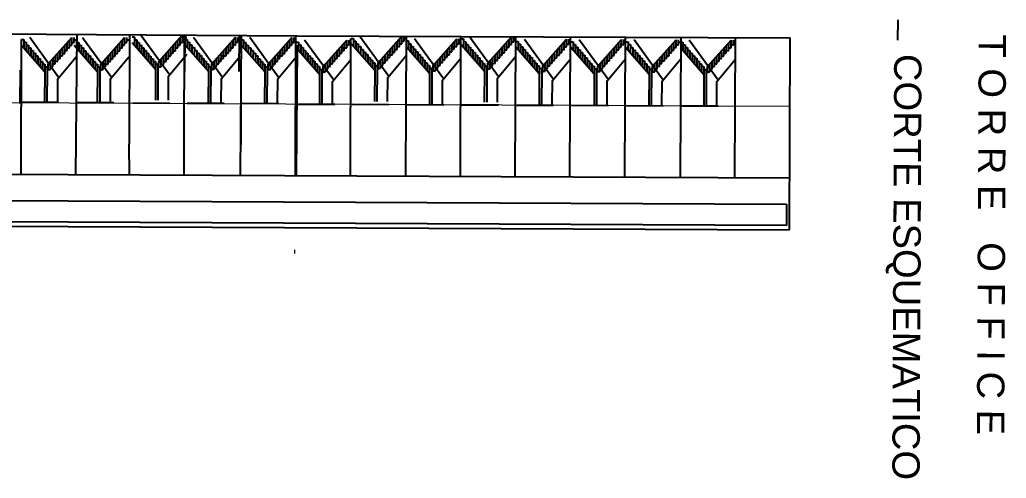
# Model space of a CAD drawing. Header units: metres. Extents: x 322294 to 7190115, y 7390841 to 10157759.
# Drawn here: x 323724.2 to 323940.8, y 7390954.6 to 7391055.3 of the extents above; entities that cross this region are included whole.
import ezdxf

# ---------------------------------------------------------------- set-up
doc = ezdxf.new("R2010")
doc.units = ezdxf.units.M
doc.layers.add('linagrossa', color=7, linetype='Continuous', lineweight=25)
doc.layers.add('PISO', color=254, linetype='Continuous', lineweight=9)
doc.styles.get("Standard").update_dxf_attribs({"font": 'arial.ttf'})

msp = doc.modelspace()

# ---------------------------------------------------------------- linework, layer by layer
at = {"layer": 'linagrossa'}
for p, q in [((323916.941, 7391055.331), (323916.921, 7391050.872)), ((323591.04, 7391053.167), (323785.012, 7391051.794)), ((323726.42, 7391051.481), (323732.82, 7391042.671)), ((323730.467, 7391045.607), (323735.664, 7391051.439)), ((323735.651, 7391049.751), (323735.664, 7391051.439)), ((323736.171, 7391050.343), (323736.179, 7391051.437)), ((323736.557, 7391021.231), (323736.787, 7391052.152)), ((323737.989, 7391051.438), (323744.389, 7391042.628)), ((323742.037, 7391045.564), (323747.233, 7391051.396)), ((323747.221, 7391049.708), (323747.233, 7391051.396)), ((323747.74, 7391050.3), (323747.748, 7391051.394)), ((323748.292, 7391052.067), (323748.221, 7391027.996)), ((323748.866, 7391051.536), (323749.381, 7391051.535)), ((323749.381, 7391051.534), (323749.378, 7391049.761)), ((323750.725, 7391052.054), (323757.125, 7391043.244)), ((323754.773, 7391046.18), (323759.969, 7391052.012)), ((323759.437, 7391049.731), (323759.45, 7391051.429)), ((323759.957, 7391050.324), (323759.969, 7391052.012)), ((323760.321, 7391027.94), (323760.406, 7391051.977)), ((323760.428, 7391043.984), (323760.487, 7391051.994)), ((323760.476, 7391050.916), (323760.484, 7391052.009)), ((323760.48, 7391051.513), (323760.912, 7391051.511)), ((323762.337, 7391051.504), (323768.736, 7391042.694)), ((323766.384, 7391045.63), (323771.58, 7391051.462)), ((323771.568, 7391049.774), (323771.58, 7391051.462)), ((323772.088, 7391050.366), (323772.095, 7391051.46)), ((323772.354, 7391043.923), (323772.412, 7391051.933)), ((323772.692, 7391021.067), (323772.921, 7391051.884)), ((323774.702, 7391051.467), (323781.101, 7391042.657)), ((323778.749, 7391045.593), (323783.945, 7391051.425)), ((323783.933, 7391049.737), (323783.945, 7391051.425)), ((323784.452, 7391050.329), (323784.46, 7391051.423)), ((323784.705, 7391021.012), (323784.841, 7391051.794)), ((323785.012, 7391051.794), (323893.356, 7391051.316)), ((323798.849, 7391051.731), (323805.249, 7391042.921)), ((323802.897, 7391045.856), (323808.093, 7391051.688)), ((323808.081, 7391050), (323808.093, 7391051.688)), ((323808.6, 7391050.593), (323808.608, 7391051.686)), ((323808.949, 7391020.901), (323809.085, 7391051.687)), ((323820.933, 7391020.847), (323821.069, 7391051.635)), ((323822.94, 7391051.625), (323829.34, 7391042.815)), ((323826.988, 7391045.75), (323832.184, 7391051.583)), ((323832.172, 7391049.895), (323832.184, 7391051.582)), ((323832.691, 7391050.487), (323832.699, 7391051.58)), ((323832.979, 7391020.792), (323833.115, 7391051.581)), ((323844.966, 7391020.737), (323845.102, 7391051.528)), ((323857.018, 7391020.682), (323857.154, 7391051.475)), ((323869.229, 7391020.626), (323869.365, 7391051.421)), ((323881.176, 7391020.604), (323881.312, 7391051.369)), ((323724.493, 7391021.286), (323724.623, 7391050.991)), ((323724.556, 7391049.779), (323729.699, 7391043.9)), ((323724.561, 7391050.963), (323725.076, 7391050.962)), ((323725.076, 7391050.961), (323725.073, 7391049.188)), ((323725.075, 7391050.366), (323725.59, 7391050.365)), ((323725.59, 7391050.365), (323725.587, 7391048.6)), ((323725.589, 7391049.769), (323726.104, 7391049.768)), ((323726.104, 7391049.768), (323726.101, 7391048.013)), ((323726.103, 7391049.172), (323726.618, 7391049.171)), ((323726.618, 7391049.171), (323726.615, 7391047.425)), ((323734.093, 7391047.926), (323734.106, 7391049.69)), ((323734.613, 7391048.566), (323734.625, 7391050.273)), ((323735.132, 7391049.159), (323735.144, 7391050.856)), ((323735.136, 7391049.755), (323735.651, 7391049.751)), ((323735.656, 7391050.347), (323736.171, 7391050.343)), ((323736.125, 7391049.736), (323741.268, 7391043.857)), ((323736.131, 7391050.92), (323736.646, 7391050.919)), ((323736.175, 7391050.94), (323736.607, 7391050.938)), ((323736.646, 7391050.918), (323736.642, 7391049.145)), ((323736.645, 7391050.323), (323737.16, 7391050.322)), ((323737.16, 7391050.322), (323737.156, 7391048.557)), ((323737.158, 7391049.726), (323737.674, 7391049.725)), ((323737.674, 7391049.725), (323737.67, 7391047.97)), ((323745.662, 7391047.883), (323745.675, 7391049.647)), ((323746.182, 7391048.523), (323746.194, 7391050.23)), ((323746.701, 7391049.116), (323746.714, 7391050.813)), ((323746.706, 7391049.712), (323747.221, 7391049.708)), ((323747.225, 7391050.304), (323747.74, 7391050.3)), ((323747.744, 7391050.897), (323748.176, 7391050.895)), ((323748.861, 7391050.352), (323754.004, 7391044.473)), ((323749.38, 7391050.939), (323749.895, 7391050.938)), ((323749.895, 7391050.938), (323749.892, 7391049.173)), ((323749.894, 7391050.342), (323750.409, 7391050.341)), ((323750.409, 7391050.341), (323750.406, 7391048.586)), ((323750.408, 7391049.745), (323750.923, 7391049.744)), ((323750.923, 7391049.744), (323750.92, 7391047.998)), ((323757.879, 7391047.954), (323757.892, 7391049.68)), ((323758.398, 7391048.499), (323758.411, 7391050.263)), ((323758.918, 7391049.139), (323758.93, 7391050.846)), ((323758.922, 7391049.735), (323759.437, 7391049.731)), ((323759.442, 7391050.328), (323759.957, 7391050.324)), ((323759.961, 7391050.92), (323760.476, 7391050.916)), ((323760.473, 7391049.802), (323765.615, 7391043.923)), ((323760.478, 7391050.986), (323760.993, 7391050.985)), ((323760.993, 7391050.984), (323760.99, 7391049.211)), ((323760.992, 7391050.389), (323761.507, 7391050.388)), ((323761.507, 7391050.388), (323761.504, 7391048.623)), ((323761.506, 7391049.792), (323762.021, 7391049.791)), ((323762.021, 7391049.791), (323762.018, 7391048.036)), ((323762.02, 7391049.195), (323762.535, 7391049.194)), ((323762.535, 7391049.194), (323762.532, 7391047.448)), ((323770.01, 7391047.949), (323770.022, 7391049.713)), ((323770.529, 7391048.589), (323770.542, 7391050.296)), ((323770.534, 7391049.185), (323771.049, 7391049.181)), ((323771.049, 7391049.181), (323771.061, 7391050.879)), ((323771.053, 7391049.778), (323771.568, 7391049.774)), ((323771.572, 7391050.37), (323772.088, 7391050.366)), ((323772.092, 7391050.963), (323772.524, 7391050.961)), ((323772.837, 7391049.765), (323777.98, 7391043.886)), ((323772.843, 7391050.949), (323773.358, 7391050.948)), ((323773.358, 7391050.947), (323773.355, 7391049.174)), ((323773.357, 7391050.352), (323773.872, 7391050.351)), ((323773.872, 7391050.351), (323773.869, 7391048.586)), ((323773.871, 7391049.755), (323774.386, 7391049.754)), ((323774.386, 7391049.754), (323774.383, 7391047.999)), ((323782.375, 7391047.912), (323782.387, 7391049.676)), ((323782.894, 7391048.552), (323782.907, 7391050.259)), ((323783.414, 7391049.144), (323783.426, 7391050.842)), ((323783.418, 7391049.741), (323783.933, 7391049.737)), ((323783.937, 7391050.333), (323784.452, 7391050.329)), ((323784.457, 7391050.926), (323784.889, 7391050.924)), ((323784.881, 7391049.213), (323790.024, 7391043.334)), ((323784.886, 7391050.397), (323785.401, 7391050.396)), ((323785.08, 7391049.77), (323784.887, 7391021.011)), ((323785.401, 7391050.395), (323785.398, 7391048.622)), ((323785.4, 7391049.8), (323785.915, 7391049.799)), ((323785.915, 7391049.799), (323785.912, 7391048.035)), ((323785.914, 7391049.203), (323786.429, 7391049.202)), ((323786.429, 7391049.202), (323786.426, 7391047.447)), ((323786.745, 7391050.915), (323793.145, 7391042.105)), ((323790.792, 7391045.041), (323795.989, 7391050.873)), ((323794.938, 7391048), (323794.95, 7391049.707)), ((323795.457, 7391048.593), (323795.469, 7391050.29)), ((323795.461, 7391049.189), (323795.976, 7391049.185)), ((323795.976, 7391049.185), (323795.989, 7391050.873)), ((323795.981, 7391049.781), (323796.496, 7391049.778)), ((323796.496, 7391049.778), (323796.504, 7391050.871)), ((323796.5, 7391050.374), (323796.932, 7391050.372)), ((323796.837, 7391020.957), (323796.894, 7391051.213)), ((323796.985, 7391050.029), (323802.128, 7391044.149)), ((323796.99, 7391051.213), (323797.506, 7391051.212)), ((323797.506, 7391051.21), (323797.502, 7391049.437)), ((323797.504, 7391050.616), (323798.019, 7391050.615)), ((323798.019, 7391050.615), (323798.016, 7391048.85)), ((323798.018, 7391050.018), (323798.533, 7391050.017)), ((323798.533, 7391050.017), (323798.53, 7391048.262)), ((323798.532, 7391049.421), (323799.047, 7391049.42)), ((323799.047, 7391049.42), (323799.044, 7391047.675)), ((323806.003, 7391047.631), (323806.016, 7391049.357)), ((323806.522, 7391048.175), (323806.535, 7391049.94)), ((323807.042, 7391048.815), (323807.054, 7391050.523)), ((323807.046, 7391049.412), (323807.561, 7391049.408)), ((323807.561, 7391049.408), (323807.574, 7391051.106)), ((323807.566, 7391050.004), (323808.081, 7391050)), ((323808.085, 7391050.597), (323808.6, 7391050.593)), ((323808.604, 7391051.189), (323809.036, 7391051.187)), ((323809.028, 7391049.477), (323814.171, 7391043.597)), ((323809.034, 7391050.661), (323809.549, 7391050.66)), ((323809.549, 7391050.659), (323809.545, 7391048.886)), ((323809.548, 7391050.064), (323810.063, 7391050.063)), ((323810.063, 7391050.063), (323810.059, 7391048.298)), ((323810.062, 7391049.467), (323810.577, 7391049.466)), ((323810.577, 7391049.466), (323810.573, 7391047.71)), ((323810.893, 7391051.179), (323817.292, 7391042.369)), ((323814.94, 7391045.304), (323820.136, 7391051.137)), ((323818.565, 7391047.624), (323818.578, 7391049.388)), ((323819.085, 7391048.264), (323819.098, 7391049.971)), ((323819.605, 7391048.856), (323819.617, 7391050.554)), ((323819.609, 7391049.452), (323820.124, 7391049.449)), ((323820.124, 7391049.449), (323820.136, 7391051.136)), ((323820.128, 7391050.045), (323820.643, 7391050.041)), ((323820.643, 7391050.041), (323820.651, 7391051.134)), ((323820.648, 7391050.637), (323821.079, 7391050.635)), ((323821.076, 7391049.923), (323826.219, 7391044.043)), ((323821.081, 7391051.107), (323821.596, 7391051.106)), ((323821.596, 7391051.105), (323821.593, 7391049.332)), ((323821.595, 7391050.51), (323822.11, 7391050.509)), ((323822.11, 7391050.509), (323822.107, 7391048.744)), ((323822.109, 7391049.913), (323822.624, 7391049.912)), ((323822.624, 7391049.912), (323822.621, 7391048.156)), ((323822.623, 7391049.315), (323823.138, 7391049.314)), ((323823.138, 7391049.314), (323823.135, 7391047.569)), ((323830.094, 7391047.525), (323830.107, 7391049.251)), ((323830.613, 7391048.07), (323830.626, 7391049.834)), ((323831.133, 7391048.71), (323831.145, 7391050.417)), ((323831.137, 7391049.306), (323831.652, 7391049.302)), ((323831.652, 7391049.302), (323831.664, 7391051)), ((323831.657, 7391049.898), (323832.172, 7391049.895)), ((323832.176, 7391050.491), (323832.691, 7391050.487)), ((323832.695, 7391051.083), (323833.127, 7391051.081)), ((323833.119, 7391049.371), (323838.262, 7391043.492)), ((323833.125, 7391050.555), (323833.64, 7391050.554)), ((323833.64, 7391050.553), (323833.636, 7391048.78)), ((323833.639, 7391049.958), (323834.154, 7391049.957)), ((323834.154, 7391049.957), (323834.15, 7391048.192)), ((323834.153, 7391049.361), (323834.668, 7391049.36)), ((323834.668, 7391049.36), (323834.664, 7391047.605)), ((323834.984, 7391051.073), (323841.383, 7391042.263)), ((323839.031, 7391045.198), (323844.227, 7391051.031)), ((323842.656, 7391047.518), (323842.669, 7391049.282)), ((323843.176, 7391048.158), (323843.188, 7391049.865)), ((323843.695, 7391048.75), (323843.708, 7391050.448)), ((323843.7, 7391049.346), (323844.215, 7391049.343)), ((323844.215, 7391049.343), (323844.227, 7391051.031)), ((323844.219, 7391049.939), (323844.734, 7391049.935)), ((323844.734, 7391049.935), (323844.742, 7391051.028)), ((323844.739, 7391050.531), (323845.17, 7391050.529)), ((323845.165, 7391049.318), (323850.308, 7391043.439)), ((323845.17, 7391050.502), (323845.685, 7391050.501)), ((323845.685, 7391050.5), (323845.682, 7391048.727)), ((323845.684, 7391049.905), (323846.199, 7391049.904)), ((323846.199, 7391049.904), (323846.196, 7391048.139)), ((323846.198, 7391049.308), (323846.713, 7391049.307)), ((323846.713, 7391049.307), (323846.71, 7391047.552)), ((323847.029, 7391051.02), (323853.428, 7391042.21)), ((323851.076, 7391045.145), (323856.273, 7391050.978)), ((323854.702, 7391047.465), (323854.715, 7391049.229)), ((323855.222, 7391048.105), (323855.234, 7391049.812)), ((323855.741, 7391048.697), (323855.753, 7391050.395)), ((323855.745, 7391049.293), (323856.26, 7391049.29)), ((323856.26, 7391049.29), (323856.273, 7391050.978)), ((323856.265, 7391049.886), (323856.78, 7391049.882)), ((323856.78, 7391049.882), (323856.788, 7391050.975)), ((323856.784, 7391050.478), (323857.216, 7391050.476)), ((323857.21, 7391049.265), (323862.353, 7391043.386)), ((323857.216, 7391050.449), (323857.731, 7391050.448)), ((323857.731, 7391050.447), (323857.727, 7391048.674)), ((323857.729, 7391049.852), (323858.245, 7391049.851)), ((323858.245, 7391049.851), (323858.241, 7391048.086)), ((323858.243, 7391049.255), (323858.758, 7391049.254)), ((323858.758, 7391049.254), (323858.755, 7391047.499)), ((323859.074, 7391050.967), (323865.474, 7391042.157)), ((323863.122, 7391045.092), (323868.318, 7391050.925)), ((323866.747, 7391047.412), (323866.76, 7391049.176)), ((323867.267, 7391048.052), (323867.279, 7391049.759)), ((323867.786, 7391048.644), (323867.799, 7391050.342)), ((323867.791, 7391049.241), (323868.306, 7391049.237)), ((323868.306, 7391049.237), (323868.318, 7391050.925)), ((323868.31, 7391049.833), (323868.825, 7391049.829)), ((323868.825, 7391049.829), (323868.833, 7391050.922)), ((323868.829, 7391050.425), (323869.261, 7391050.424)), ((323869.256, 7391049.212), (323874.398, 7391043.333)), ((323869.261, 7391050.396), (323869.776, 7391050.395)), ((323869.776, 7391050.394), (323869.773, 7391048.621)), ((323869.775, 7391049.799), (323870.29, 7391049.798)), ((323870.29, 7391049.798), (323870.287, 7391048.033)), ((323870.289, 7391049.202), (323870.804, 7391049.201)), ((323870.804, 7391049.201), (323870.801, 7391047.446)), ((323871.12, 7391050.914), (323877.519, 7391042.104)), ((323875.167, 7391045.04), (323880.363, 7391050.872)), ((323879.312, 7391047.999), (323879.325, 7391049.706)), ((323879.832, 7391048.591), (323879.844, 7391050.289)), ((323879.836, 7391049.188), (323880.351, 7391049.184)), ((323880.351, 7391049.184), (323880.363, 7391050.872)), ((323880.356, 7391049.78), (323880.871, 7391049.776)), ((323880.871, 7391049.776), (323880.878, 7391050.869)), ((323880.875, 7391050.373), (323881.307, 7391050.371)), ((323893.171, 7391009.171), (323893.356, 7391051.316)), ((323726.617, 7391048.575), (323727.132, 7391048.574)), ((323727.132, 7391048.574), (323727.129, 7391046.838)), ((323727.131, 7391047.977), (323727.646, 7391047.977)), ((323727.646, 7391047.977), (323727.643, 7391046.25)), ((323727.645, 7391047.429), (323728.16, 7391047.427)), ((323728.16, 7391047.427), (323728.157, 7391045.663)), ((323732.016, 7391045.604), (323732.029, 7391047.359)), ((323732.535, 7391046.196), (323732.548, 7391047.942)), ((323732.559, 7391042.359), (323736.59, 7391047.192)), ((323733.055, 7391046.789), (323733.067, 7391048.525)), ((323733.059, 7391047.385), (323733.574, 7391047.381)), ((323733.574, 7391047.381), (323733.586, 7391049.107)), ((323733.578, 7391047.928), (323734.093, 7391047.926)), ((323734.098, 7391048.57), (323734.613, 7391048.566)), ((323734.617, 7391049.162), (323735.132, 7391049.159)), ((323737.672, 7391049.129), (323738.187, 7391049.128)), ((323738.187, 7391049.128), (323738.184, 7391047.382)), ((323738.186, 7391048.532), (323738.701, 7391048.531)), ((323738.701, 7391048.531), (323738.698, 7391046.795)), ((323738.7, 7391047.934), (323739.215, 7391047.934)), ((323739.215, 7391047.934), (323739.212, 7391046.207)), ((323739.214, 7391047.386), (323739.729, 7391047.384)), ((323739.729, 7391047.384), (323739.726, 7391045.62)), ((323743.585, 7391045.561), (323743.598, 7391047.316)), ((323744.105, 7391046.153), (323744.117, 7391047.899)), ((323744.129, 7391042.316), (323748.16, 7391047.149)), ((323744.624, 7391046.746), (323744.636, 7391048.482)), ((323744.628, 7391047.342), (323745.143, 7391047.338)), ((323745.143, 7391047.338), (323745.156, 7391049.064)), ((323745.147, 7391047.885), (323745.662, 7391047.883)), ((323745.667, 7391048.527), (323746.182, 7391048.523)), ((323746.186, 7391049.119), (323746.701, 7391049.116)), ((323750.922, 7391049.148), (323751.437, 7391049.147)), ((323751.437, 7391049.147), (323751.434, 7391047.411)), ((323751.436, 7391048.55), (323751.951, 7391048.549)), ((323751.951, 7391048.549), (323751.948, 7391046.823)), ((323751.95, 7391048.002), (323752.465, 7391048)), ((323752.465, 7391048), (323752.462, 7391046.235)), ((323752.464, 7391047.356), (323752.979, 7391047.355)), ((323752.979, 7391047.355), (323752.976, 7391045.648)), ((323755.802, 7391045.584), (323755.814, 7391047.349)), ((323756.321, 7391046.177), (323756.334, 7391047.932)), ((323756.84, 7391046.769), (323756.853, 7391048.515)), ((323756.845, 7391047.365), (323757.36, 7391047.362)), ((323756.865, 7391042.932), (323760.896, 7391047.765)), ((323757.36, 7391047.362), (323757.372, 7391049.097)), ((323757.364, 7391047.958), (323757.879, 7391047.954)), ((323757.883, 7391048.501), (323758.398, 7391048.499)), ((323758.403, 7391049.143), (323758.918, 7391049.139)), ((323762.534, 7391048.598), (323763.049, 7391048.597)), ((323763.049, 7391048.597), (323763.046, 7391046.861)), ((323763.048, 7391048), (323763.563, 7391047.999)), ((323763.563, 7391047.999), (323763.56, 7391046.273)), ((323763.562, 7391047.452), (323764.077, 7391047.45)), ((323764.077, 7391047.45), (323764.073, 7391045.685)), ((323767.933, 7391045.627), (323767.945, 7391047.382)), ((323768.452, 7391046.219), (323768.465, 7391047.965)), ((323768.476, 7391042.382), (323772.507, 7391047.215)), ((323768.971, 7391046.812), (323768.984, 7391048.548)), ((323768.976, 7391047.408), (323769.491, 7391047.404)), ((323769.491, 7391047.404), (323769.503, 7391049.13)), ((323769.495, 7391047.951), (323770.01, 7391047.949)), ((323770.014, 7391048.593), (323770.529, 7391048.589)), ((323774.385, 7391049.158), (323774.9, 7391049.157)), ((323774.9, 7391049.157), (323774.896, 7391047.411)), ((323774.899, 7391048.561), (323775.414, 7391048.56)), ((323775.414, 7391048.56), (323775.41, 7391046.824)), ((323775.413, 7391047.963), (323775.928, 7391047.962)), ((323775.928, 7391047.962), (323775.924, 7391046.236)), ((323775.927, 7391047.415), (323776.442, 7391047.413)), ((323776.442, 7391047.413), (323776.438, 7391045.649)), ((323780.297, 7391045.59), (323780.31, 7391047.345)), ((323780.817, 7391046.182), (323780.829, 7391047.928)), ((323780.841, 7391042.345), (323784.872, 7391047.178)), ((323781.336, 7391046.775), (323781.349, 7391048.511)), ((323781.341, 7391047.371), (323781.856, 7391047.367)), ((323781.856, 7391047.367), (323781.868, 7391049.093)), ((323781.86, 7391047.914), (323782.375, 7391047.912)), ((323782.379, 7391048.556), (323782.894, 7391048.552)), ((323782.899, 7391049.148), (323783.414, 7391049.144)), ((323786.428, 7391048.606), (323786.943, 7391048.605)), ((323786.943, 7391048.605), (323786.94, 7391046.859)), ((323786.942, 7391048.009), (323787.457, 7391048.008)), ((323787.457, 7391048.008), (323787.454, 7391046.272)), ((323787.456, 7391047.412), (323787.971, 7391047.411)), ((323787.971, 7391047.411), (323787.968, 7391045.684)), ((323792.86, 7391045.63), (323792.873, 7391047.376)), ((323793.379, 7391046.223), (323793.392, 7391047.959)), ((323793.899, 7391046.815), (323793.911, 7391048.542)), ((323793.903, 7391047.362), (323794.418, 7391047.36)), ((323794.418, 7391047.36), (323794.431, 7391049.124)), ((323794.423, 7391048.004), (323794.938, 7391048)), ((323794.942, 7391048.596), (323795.457, 7391048.593)), ((323799.046, 7391048.824), (323799.561, 7391048.823)), ((323799.561, 7391048.823), (323799.558, 7391047.087)), ((323799.56, 7391048.227), (323800.075, 7391048.226)), ((323800.075, 7391048.226), (323800.072, 7391046.5)), ((323800.074, 7391047.679), (323800.589, 7391047.676)), ((323800.589, 7391047.676), (323800.586, 7391045.912)), ((323800.588, 7391047.033), (323801.103, 7391047.032)), ((323801.103, 7391047.032), (323801.1, 7391045.324)), ((323803.926, 7391045.261), (323803.938, 7391047.025)), ((323804.445, 7391045.853), (323804.458, 7391047.608)), ((323804.964, 7391046.446), (323804.977, 7391048.191)), ((323804.969, 7391047.042), (323805.484, 7391047.038)), ((323804.989, 7391042.609), (323809.02, 7391047.442)), ((323805.484, 7391047.038), (323805.496, 7391048.774)), ((323805.488, 7391047.634), (323806.003, 7391047.631)), ((323806.007, 7391048.178), (323806.522, 7391048.175)), ((323806.527, 7391048.819), (323807.042, 7391048.815)), ((323810.576, 7391048.869), (323811.091, 7391048.868)), ((323811.091, 7391048.868), (323811.087, 7391047.123)), ((323811.09, 7391048.272), (323811.605, 7391048.271)), ((323811.605, 7391048.271), (323811.601, 7391046.535)), ((323811.603, 7391047.675), (323812.119, 7391047.674)), ((323812.119, 7391047.674), (323812.115, 7391045.948)), ((323812.117, 7391047.127), (323812.633, 7391047.125)), ((323812.633, 7391047.125), (323812.629, 7391045.36)), ((323816.488, 7391045.301), (323816.501, 7391047.056)), ((323817.008, 7391045.894), (323817.02, 7391047.639)), ((323817.527, 7391046.486), (323817.54, 7391048.222)), ((323817.531, 7391047.082), (323818.046, 7391047.079)), ((323818.046, 7391047.079), (323818.059, 7391048.805)), ((323818.05, 7391047.626), (323818.565, 7391047.624)), ((323818.57, 7391048.267), (323819.085, 7391048.264)), ((323819.089, 7391048.86), (323819.605, 7391048.856)), ((323823.137, 7391048.718), (323823.652, 7391048.717)), ((323823.652, 7391048.717), (323823.649, 7391046.981)), ((323823.651, 7391048.121), (323824.166, 7391048.12)), ((323824.166, 7391048.12), (323824.163, 7391046.394)), ((323824.165, 7391047.573), (323824.68, 7391047.571)), ((323824.68, 7391047.571), (323824.677, 7391045.806)), ((323828.536, 7391045.747), (323828.549, 7391047.502)), ((323829.055, 7391046.34), (323829.068, 7391048.085)), ((323829.08, 7391042.503), (323833.111, 7391047.336)), ((323829.575, 7391046.932), (323829.587, 7391048.668)), ((323829.579, 7391047.528), (323830.094, 7391047.525)), ((323830.098, 7391048.072), (323830.613, 7391048.07)), ((323830.618, 7391048.713), (323831.133, 7391048.71)), ((323834.666, 7391048.764), (323835.182, 7391048.763)), ((323835.182, 7391048.763), (323835.178, 7391047.017)), ((323835.18, 7391048.166), (323835.695, 7391048.165)), ((323835.695, 7391048.165), (323835.692, 7391046.429)), ((323835.694, 7391047.569), (323836.209, 7391047.568)), ((323836.209, 7391047.568), (323836.206, 7391045.842)), ((323836.208, 7391047.021), (323836.723, 7391047.019)), ((323836.723, 7391047.019), (323836.72, 7391045.254)), ((323841.099, 7391045.788), (323841.111, 7391047.533)), ((323841.618, 7391046.38), (323841.631, 7391048.116)), ((323842.137, 7391046.973), (323842.15, 7391048.699)), ((323842.141, 7391047.52), (323842.656, 7391047.518)), ((323842.661, 7391048.161), (323843.176, 7391048.158)), ((323843.18, 7391048.754), (323843.695, 7391048.75)), ((323846.712, 7391048.711), (323847.227, 7391048.71)), ((323847.227, 7391048.71), (323847.224, 7391046.964)), ((323847.226, 7391048.113), (323847.741, 7391048.112)), ((323847.741, 7391048.112), (323847.738, 7391046.376)), ((323847.74, 7391047.516), (323848.255, 7391047.515)), ((323848.255, 7391047.515), (323848.252, 7391045.789)), ((323853.144, 7391045.735), (323853.157, 7391047.48)), ((323853.663, 7391046.327), (323853.676, 7391048.063)), ((323854.183, 7391046.92), (323854.195, 7391048.646)), ((323854.187, 7391047.467), (323854.702, 7391047.465)), ((323854.706, 7391048.109), (323855.222, 7391048.105)), ((323855.226, 7391048.701), (323855.741, 7391048.697)), ((323858.757, 7391048.658), (323859.272, 7391048.657)), ((323859.272, 7391048.657), (323859.269, 7391046.911)), ((323859.271, 7391048.06), (323859.786, 7391048.06)), ((323859.786, 7391048.06), (323859.783, 7391046.324)), ((323859.785, 7391047.463), (323860.3, 7391047.462)), ((323860.3, 7391047.462), (323860.297, 7391045.736)), ((323865.19, 7391045.682), (323865.202, 7391047.428)), ((323865.709, 7391046.274), (323865.721, 7391048.01)), ((323866.228, 7391046.867), (323866.241, 7391048.593)), ((323866.232, 7391047.414), (323866.747, 7391047.412)), ((323866.752, 7391048.056), (323867.267, 7391048.052)), ((323867.271, 7391048.648), (323867.786, 7391048.644)), ((323870.803, 7391048.605), (323871.318, 7391048.604)), ((323871.318, 7391048.604), (323871.315, 7391046.858)), ((323871.317, 7391048.008), (323871.832, 7391048.007)), ((323871.832, 7391048.007), (323871.829, 7391046.271)), ((323871.831, 7391047.41), (323872.346, 7391047.409)), ((323872.346, 7391047.409), (323872.343, 7391045.683)), ((323877.235, 7391045.629), (323877.248, 7391047.375)), ((323877.754, 7391046.222), (323877.767, 7391047.957)), ((323878.274, 7391046.814), (323878.286, 7391048.54)), ((323878.278, 7391047.361), (323878.793, 7391047.359)), ((323878.793, 7391047.359), (323878.806, 7391049.123)), ((323878.797, 7391048.003), (323879.312, 7391047.999)), ((323879.317, 7391048.595), (323879.832, 7391048.591)), ((323728.159, 7391046.783), (323728.674, 7391046.782)), ((323728.674, 7391046.782), (323728.671, 7391045.075)), ((323728.673, 7391046.186), (323729.188, 7391046.185)), ((323729.188, 7391046.185), (323729.185, 7391044.487)), ((323729.187, 7391045.589), (323729.702, 7391045.588)), ((323729.702, 7391045.588), (323729.699, 7391043.9)), ((323729.701, 7391044.992), (323730.216, 7391044.991)), ((323730.216, 7391044.991), (323730.214, 7391043.897)), ((323730.462, 7391044.423), (323730.471, 7391045.61)), ((323730.977, 7391044.42), (323730.99, 7391046.193)), ((323730.981, 7391045.015), (323731.496, 7391045.011)), ((323731.496, 7391045.011), (323731.509, 7391046.776)), ((323731.501, 7391045.607), (323732.016, 7391045.604)), ((323732.02, 7391046.2), (323732.535, 7391046.196)), ((323732.539, 7391046.792), (323733.055, 7391046.789)), ((323739.728, 7391046.74), (323740.243, 7391046.739)), ((323740.243, 7391046.739), (323740.24, 7391045.032)), ((323740.242, 7391046.143), (323740.757, 7391046.142)), ((323740.757, 7391046.142), (323740.754, 7391044.444)), ((323740.756, 7391045.546), (323741.271, 7391045.545)), ((323741.271, 7391045.545), (323741.268, 7391043.857)), ((323741.27, 7391044.949), (323741.785, 7391044.948)), ((323741.785, 7391044.948), (323741.783, 7391043.854)), ((323742.031, 7391044.38), (323742.04, 7391045.567)), ((323742.546, 7391044.377), (323742.559, 7391046.15)), ((323742.551, 7391044.972), (323743.066, 7391044.968)), ((323743.066, 7391044.968), (323743.079, 7391046.733)), ((323743.07, 7391045.564), (323743.585, 7391045.561)), ((323743.589, 7391046.157), (323744.105, 7391046.153)), ((323744.109, 7391046.749), (323744.624, 7391046.746)), ((323752.978, 7391046.759), (323753.493, 7391046.758)), ((323753.493, 7391046.758), (323753.49, 7391045.06)), ((323753.492, 7391046.162), (323754.007, 7391046.161)), ((323754.007, 7391046.161), (323754.004, 7391044.473)), ((323754.006, 7391045.565), (323754.521, 7391045.564)), ((323754.521, 7391045.564), (323754.519, 7391044.47)), ((323754.52, 7391044.967), (323754.952, 7391044.965)), ((323754.568, 7391037.676), (323754.602, 7391044.967)), ((323754.767, 7391044.995), (323754.776, 7391046.183)), ((323754.767, 7391044.995), (323755.282, 7391044.992)), ((323755.282, 7391044.993), (323755.295, 7391046.766)), ((323755.287, 7391045.588), (323755.802, 7391045.584)), ((323755.806, 7391046.18), (323756.321, 7391046.177)), ((323756.325, 7391046.773), (323756.84, 7391046.769)), ((323764.076, 7391046.806), (323764.591, 7391046.805)), ((323764.591, 7391046.805), (323764.587, 7391045.098)), ((323764.59, 7391046.209), (323765.105, 7391046.208)), ((323765.105, 7391046.208), (323765.101, 7391044.51)), ((323765.103, 7391045.612), (323765.619, 7391045.611)), ((323765.619, 7391045.611), (323765.615, 7391043.923)), ((323765.617, 7391045.015), (323766.132, 7391045.014)), ((323766.132, 7391045.014), (323766.13, 7391043.92)), ((323766.379, 7391044.445), (323766.387, 7391045.633)), ((323766.894, 7391044.443), (323766.907, 7391046.216)), ((323766.898, 7391045.038), (323767.413, 7391045.034)), ((323767.413, 7391045.034), (323767.426, 7391046.799)), ((323767.417, 7391045.63), (323767.933, 7391045.627)), ((323767.937, 7391046.223), (323768.452, 7391046.219)), ((323768.456, 7391046.815), (323768.971, 7391046.812)), ((323776.44, 7391046.769), (323776.956, 7391046.768)), ((323776.956, 7391046.768), (323776.952, 7391045.061)), ((323776.954, 7391046.172), (323777.469, 7391046.171)), ((323777.469, 7391046.171), (323777.466, 7391044.473)), ((323777.468, 7391045.575), (323777.983, 7391045.574)), ((323777.983, 7391045.574), (323777.98, 7391043.886)), ((323777.982, 7391044.978), (323778.497, 7391044.977)), ((323778.497, 7391044.977), (323778.495, 7391043.883)), ((323778.744, 7391044.408), (323778.752, 7391045.596)), ((323779.259, 7391044.406), (323779.272, 7391046.179)), ((323779.263, 7391045.001), (323779.778, 7391044.997)), ((323779.778, 7391044.997), (323779.791, 7391046.762)), ((323779.782, 7391045.593), (323780.297, 7391045.59)), ((323780.302, 7391046.186), (323780.817, 7391046.182)), ((323780.821, 7391046.778), (323781.336, 7391046.775)), ((323787.97, 7391046.863), (323788.485, 7391046.861)), ((323788.485, 7391046.861), (323788.482, 7391045.097)), ((323788.484, 7391046.217), (323788.999, 7391046.216)), ((323788.999, 7391046.216), (323788.996, 7391044.509)), ((323788.998, 7391045.62), (323789.513, 7391045.619)), ((323789.513, 7391045.619), (323789.51, 7391043.921)), ((323789.512, 7391045.023), (323790.027, 7391045.022)), ((323790.027, 7391045.022), (323790.024, 7391043.334)), ((323790.787, 7391043.857), (323790.796, 7391045.044)), ((323791.302, 7391043.854), (323791.315, 7391045.627)), ((323791.821, 7391044.445), (323791.834, 7391046.21)), ((323791.826, 7391045.042), (323792.341, 7391045.038)), ((323792.341, 7391045.038), (323792.353, 7391046.793)), ((323792.345, 7391045.634), (323792.86, 7391045.63)), ((323792.864, 7391046.226), (323793.379, 7391046.223)), ((323792.884, 7391041.793), (323796.915, 7391046.626)), ((323793.384, 7391046.819), (323793.899, 7391046.815)), ((323801.102, 7391046.435), (323801.617, 7391046.434)), ((323801.617, 7391046.434), (323801.614, 7391044.737)), ((323801.616, 7391045.838), (323802.131, 7391045.837)), ((323802.131, 7391045.837), (323802.128, 7391044.149)), ((323802.13, 7391045.241), (323802.645, 7391045.24)), ((323802.645, 7391045.24), (323802.643, 7391044.147)), ((323802.891, 7391044.672), (323802.9, 7391045.86)), ((323803.406, 7391044.67), (323803.419, 7391046.443)), ((323803.411, 7391045.264), (323803.926, 7391045.261)), ((323803.93, 7391045.857), (323804.445, 7391045.853)), ((323804.449, 7391046.449), (323804.964, 7391046.446)), ((323812.631, 7391046.481), (323813.146, 7391046.48)), ((323813.146, 7391046.48), (323813.143, 7391044.773)), ((323813.145, 7391045.884), (323813.66, 7391045.883)), ((323813.66, 7391045.883), (323813.657, 7391044.185)), ((323813.659, 7391045.286), (323814.174, 7391045.285)), ((323814.174, 7391045.285), (323814.171, 7391043.597)), ((323814.935, 7391044.12), (323814.943, 7391045.308)), ((323815.45, 7391044.118), (323815.462, 7391045.891)), ((323815.969, 7391044.709), (323815.982, 7391046.474)), ((323815.973, 7391045.305), (323816.488, 7391045.301)), ((323816.493, 7391045.898), (323817.008, 7391045.894)), ((323817.012, 7391046.49), (323817.527, 7391046.486)), ((323817.032, 7391042.057), (323821.063, 7391046.89)), ((323824.679, 7391046.927), (323825.194, 7391046.926)), ((323825.194, 7391046.926), (323825.191, 7391045.219)), ((323825.193, 7391046.33), (323825.708, 7391046.329)), ((323825.708, 7391046.329), (323825.705, 7391044.631)), ((323825.707, 7391045.732), (323826.222, 7391045.731)), ((323826.222, 7391045.731), (323826.219, 7391044.043)), ((323826.221, 7391045.135), (323826.736, 7391045.134)), ((323826.736, 7391045.134), (323826.734, 7391044.041)), ((323826.982, 7391044.566), (323826.991, 7391045.754)), ((323827.497, 7391044.564), (323827.51, 7391046.337)), ((323827.502, 7391045.159), (323828.017, 7391045.155)), ((323828.017, 7391045.155), (323828.029, 7391046.92)), ((323828.021, 7391045.751), (323828.536, 7391045.747)), ((323828.54, 7391046.343), (323829.055, 7391046.34)), ((323829.06, 7391046.936), (323829.575, 7391046.932)), ((323836.722, 7391046.375), (323837.237, 7391046.374)), ((323837.237, 7391046.374), (323837.234, 7391044.667)), ((323837.236, 7391045.778), (323837.751, 7391045.777)), ((323837.751, 7391045.777), (323837.748, 7391044.079)), ((323837.75, 7391045.181), (323838.265, 7391045.18)), ((323838.265, 7391045.18), (323838.262, 7391043.492)), ((323839.025, 7391044.014), (323839.034, 7391045.202)), ((323839.54, 7391044.012), (323839.553, 7391045.785)), ((323840.06, 7391044.603), (323840.073, 7391046.368)), ((323840.064, 7391045.199), (323840.579, 7391045.195)), ((323840.579, 7391045.195), (323840.592, 7391046.951)), ((323840.584, 7391045.792), (323841.099, 7391045.788)), ((323841.103, 7391046.384), (323841.618, 7391046.38)), ((323841.123, 7391041.951), (323845.154, 7391046.784)), ((323841.622, 7391046.977), (323842.137, 7391046.973)), ((323848.254, 7391046.968), (323848.769, 7391046.966)), ((323848.769, 7391046.966), (323848.766, 7391045.201)), ((323848.768, 7391046.322), (323849.283, 7391046.321)), ((323849.283, 7391046.321), (323849.28, 7391044.614)), ((323849.282, 7391045.725), (323849.797, 7391045.724)), ((323849.797, 7391045.724), (323849.794, 7391044.026)), ((323849.796, 7391045.128), (323850.311, 7391045.127)), ((323850.311, 7391045.127), (323850.308, 7391043.439)), ((323851.071, 7391043.961), (323851.079, 7391045.149)), ((323851.586, 7391043.959), (323851.599, 7391045.732)), ((323852.105, 7391044.55), (323852.118, 7391046.315)), ((323852.11, 7391045.146), (323852.625, 7391045.143)), ((323852.625, 7391045.143), (323852.637, 7391046.898)), ((323852.629, 7391045.739), (323853.144, 7391045.735)), ((323853.148, 7391046.331), (323853.663, 7391046.327)), ((323853.168, 7391041.898), (323857.199, 7391046.731)), ((323853.668, 7391046.924), (323854.183, 7391046.92)), ((323860.299, 7391046.915), (323860.814, 7391046.913)), ((323860.814, 7391046.913), (323860.811, 7391045.148)), ((323860.813, 7391046.269), (323861.328, 7391046.268)), ((323861.328, 7391046.268), (323861.325, 7391044.561)), ((323861.327, 7391045.672), (323861.842, 7391045.671)), ((323861.842, 7391045.671), (323861.839, 7391043.973)), ((323861.841, 7391045.075), (323862.356, 7391045.074)), ((323862.356, 7391045.074), (323862.353, 7391043.386)), ((323863.116, 7391043.908), (323863.125, 7391045.096)), ((323863.631, 7391043.906), (323863.644, 7391045.679)), ((323864.151, 7391044.497), (323864.164, 7391046.262)), ((323864.155, 7391045.093), (323864.67, 7391045.09)), ((323864.67, 7391045.09), (323864.683, 7391046.845)), ((323864.674, 7391045.686), (323865.19, 7391045.682)), ((323865.194, 7391046.278), (323865.709, 7391046.274)), ((323865.214, 7391041.845), (323869.245, 7391046.678)), ((323865.713, 7391046.871), (323866.228, 7391046.867)), ((323872.345, 7391046.862), (323872.86, 7391046.86)), ((323872.86, 7391046.86), (323872.857, 7391045.095)), ((323872.859, 7391046.216), (323873.374, 7391046.215)), ((323873.374, 7391046.215), (323873.37, 7391044.508)), ((323873.373, 7391045.619), (323873.888, 7391045.618)), ((323873.888, 7391045.618), (323873.884, 7391043.92)), ((323873.887, 7391045.022), (323874.402, 7391045.021)), ((323874.402, 7391045.021), (323874.398, 7391043.333)), ((323875.162, 7391043.855), (323875.17, 7391045.043)), ((323875.677, 7391043.853), (323875.69, 7391045.626)), ((323876.196, 7391044.444), (323876.209, 7391046.209)), ((323876.201, 7391045.04), (323876.716, 7391045.037)), ((323876.716, 7391045.037), (323876.728, 7391046.792)), ((323876.72, 7391045.633), (323877.235, 7391045.629)), ((323877.239, 7391046.225), (323877.754, 7391046.222)), ((323877.259, 7391041.792), (323881.29, 7391046.625)), ((323877.759, 7391046.818), (323878.274, 7391046.814)), ((323724.297, 7391036.931), (323724.349, 7391044.22)), ((323729.699, 7391043.9), (323729.668, 7391037.106)), ((323730.215, 7391044.394), (323730.646, 7391044.392)), ((323730.263, 7391037.103), (323730.297, 7391044.394)), ((323730.462, 7391044.423), (323730.977, 7391044.419)), ((323741.268, 7391043.857), (323741.237, 7391037.063)), ((323741.784, 7391044.351), (323742.216, 7391044.349)), ((323741.832, 7391037.06), (323741.867, 7391044.351)), ((323742.031, 7391044.38), (323742.546, 7391044.376)), ((323754.004, 7391044.473), (323753.973, 7391037.679)), ((323756.841, 7391037.666), (323756.865, 7391042.932)), ((323765.615, 7391043.923), (323765.584, 7391037.129)), ((323766.131, 7391044.417), (323766.563, 7391044.415)), ((323766.179, 7391037.126), (323766.214, 7391044.417)), ((323766.379, 7391044.445), (323766.894, 7391044.442)), ((323777.98, 7391043.886), (323777.949, 7391037.092)), ((323778.496, 7391044.38), (323778.928, 7391044.378)), ((323778.544, 7391037.089), (323778.579, 7391044.38)), ((323778.744, 7391044.408), (323779.259, 7391044.405)), ((323790.024, 7391043.334), (323789.993, 7391036.54)), ((323790.026, 7391044.426), (323790.541, 7391044.425)), ((323790.541, 7391044.425), (323790.539, 7391043.332)), ((323790.54, 7391043.829), (323790.971, 7391043.827)), ((323790.588, 7391036.537), (323790.622, 7391043.828)), ((323790.787, 7391043.857), (323791.302, 7391043.853)), ((323791.306, 7391044.449), (323791.821, 7391044.445)), ((323802.128, 7391044.149), (323802.097, 7391037.355)), ((323802.644, 7391044.644), (323803.076, 7391044.642)), ((323802.692, 7391037.353), (323802.726, 7391044.643)), ((323802.891, 7391044.672), (323803.406, 7391044.668)), ((323814.171, 7391043.597), (323814.14, 7391036.803)), ((323814.173, 7391044.689), (323814.688, 7391044.688)), ((323814.688, 7391044.688), (323814.686, 7391043.595)), ((323814.687, 7391044.092), (323815.119, 7391044.09)), ((323814.735, 7391036.801), (323814.77, 7391044.092)), ((323814.935, 7391044.12), (323815.45, 7391044.116)), ((323815.454, 7391044.713), (323815.969, 7391044.709)), ((323826.219, 7391044.043), (323826.188, 7391037.249)), ((323826.735, 7391044.538), (323827.167, 7391044.536)), ((323826.783, 7391037.247), (323826.817, 7391044.538)), ((323826.982, 7391044.566), (323827.497, 7391044.562)), ((323838.262, 7391043.492), (323838.231, 7391036.698)), ((323838.264, 7391044.583), (323838.779, 7391044.582)), ((323838.779, 7391044.582), (323838.777, 7391043.489)), ((323838.778, 7391043.986), (323839.21, 7391043.984)), ((323838.826, 7391036.695), (323838.861, 7391043.986)), ((323839.025, 7391044.014), (323839.54, 7391044.011)), ((323839.545, 7391044.607), (323840.06, 7391044.603)), ((323850.308, 7391043.439), (323850.277, 7391036.645)), ((323850.31, 7391044.53), (323850.825, 7391044.529)), ((323850.825, 7391044.529), (323850.823, 7391043.436)), ((323850.823, 7391043.933), (323851.255, 7391043.931)), ((323850.872, 7391036.642), (323850.906, 7391043.933)), ((323851.071, 7391043.961), (323851.586, 7391043.958)), ((323851.59, 7391044.554), (323852.105, 7391044.55)), ((323862.353, 7391043.386), (323862.322, 7391036.592)), ((323862.355, 7391044.477), (323862.87, 7391044.476)), ((323862.87, 7391044.476), (323862.868, 7391043.383)), ((323862.869, 7391043.88), (323863.301, 7391043.878)), ((323862.917, 7391036.589), (323862.951, 7391043.88)), ((323863.116, 7391043.908), (323863.631, 7391043.905)), ((323863.636, 7391044.501), (323864.151, 7391044.497)), ((323874.398, 7391043.333), (323874.367, 7391036.539)), ((323874.4, 7391044.425), (323874.916, 7391044.424)), ((323874.916, 7391044.424), (323874.913, 7391043.33)), ((323874.914, 7391043.827), (323875.346, 7391043.825)), ((323874.962, 7391036.536), (323874.997, 7391043.827)), ((323875.162, 7391043.855), (323875.677, 7391043.852)), ((323875.681, 7391044.448), (323876.196, 7391044.444)), ((323732.535, 7391037.093), (323732.559, 7391042.359)), ((323744.105, 7391037.05), (323744.129, 7391042.316)), ((323768.452, 7391037.116), (323768.476, 7391042.382)), ((323780.817, 7391037.079), (323780.841, 7391042.345)), ((323792.86, 7391036.527), (323792.884, 7391041.793)), ((323804.965, 7391037.342), (323804.989, 7391042.609)), ((323817.008, 7391036.79), (323817.032, 7391042.057)), ((323829.056, 7391037.236), (323829.08, 7391042.503)), ((323841.099, 7391036.685), (323841.123, 7391041.951)), ((323853.144, 7391036.632), (323853.168, 7391041.898)), ((323865.19, 7391036.579), (323865.214, 7391041.845)), ((323877.235, 7391036.526), (323877.259, 7391041.792)), ((323724.299, 7391037.252), (323732.374, 7391037.215)), ((323736.75, 7391037.16), (323744.826, 7391037.123)), ((323749.047, 7391037.068), (323757.122, 7391037.031)), ((323760.972, 7391037.007), (323769.048, 7391036.97)), ((323773.025, 7391036.996), (323781.1, 7391036.96)), ((323784.561, 7391036.871), (323784.893, 7391036.87)), ((323785.271, 7391036.799), (323793.346, 7391036.762)), ((323797.171, 7391036.746), (323805.246, 7391036.71)), ((323809.216, 7391036.694), (323817.292, 7391036.657)), ((323821.262, 7391036.639), (323829.337, 7391036.602)), ((323833.307, 7391036.587), (323841.383, 7391036.55)), ((323845.352, 7391036.533), (323853.428, 7391036.496)), ((323857.398, 7391036.48), (323865.473, 7391036.444)), ((323869.443, 7391036.428), (323877.519, 7391036.391)), ((323748.273, 7391021.178), (323748.221, 7391027.996)), ((323760.315, 7391021.123), (323760.321, 7391027.94)), ((323893.221, 7391020.517), (323590.897, 7391021.895)), ((323881.176, 7391020.604), (323881.176, 7391020.572)), ((323663.989, 7391015.857), (323892.546, 7391014.815)), ((323892.546, 7391014.815), (323892.524, 7391010.105)), ((323590.845, 7391010.549), (323893.171, 7391009.171)), ((323892.524, 7391010.105), (323594.721, 7391011.463)), ((323724.443, 7391009.924), (323724.443, 7391009.94)), ((323736.473, 7391009.87), (323736.473, 7391009.885)), ((323748.36, 7391009.817), (323748.36, 7391009.831)), ((323760.306, 7391009.764), (323760.306, 7391009.776)), ((323772.607, 7391009.709), (323772.607, 7391009.72)), ((323784.655, 7391009.655), (323784.655, 7391009.665)), ((323784.812, 7391009.665), (323784.811, 7391009.654)), ((323796.816, 7391009.601), (323796.816, 7391009.61)), ((323808.899, 7391009.547), (323808.899, 7391009.555)), ((323820.883, 7391009.493), (323820.883, 7391009.5)), ((323832.929, 7391009.44), (323832.929, 7391009.445)), ((323844.916, 7391009.386), (323844.916, 7391009.391)), ((323856.968, 7391009.332), (323856.968, 7391009.336)), ((323869.179, 7391009.278), (323869.179, 7391009.28)), ((323881.124, 7391009.226), (323881.124, 7391009.224)), ((323784.412, 7391004.17), (323784.634, 7391004.169)), ((323784.414, 7391004.619), (323784.638, 7391004.618))]:
    msp.add_line(p, q, dxfattribs=at)
at = {"layer": 'PISO'}
for p, q in [((323748.221, 7391027.995), (323748.292, 7391052.067)), ((323760.321, 7391027.94), (323760.406, 7391051.977)), ((323590.969, 7391037.754), (323893.291, 7391036.376)), ((323724.472, 7391028.104), (323724.514, 7391037.145)), ((323736.572, 7391028.048), (323736.613, 7391037.09)), ((323772.87, 7391027.883), (323772.911, 7391036.924))]:
    msp.add_line(p, q, dxfattribs=at)

# ---------------------------------------------------------------- texts
at = {"layer": 'linagrossa'}
for s, p in [('T O R R E   O F F I C E ', (323934.716, 7391052.113)), ('CORTE ESQUEMATICO', (323916.165, 7391047.833))]:
    msp.add_text(s, height=6.00156, rotation=269.73877, dxfattribs=at).set_placement(p)

doc.saveas('drawing.dxf')
